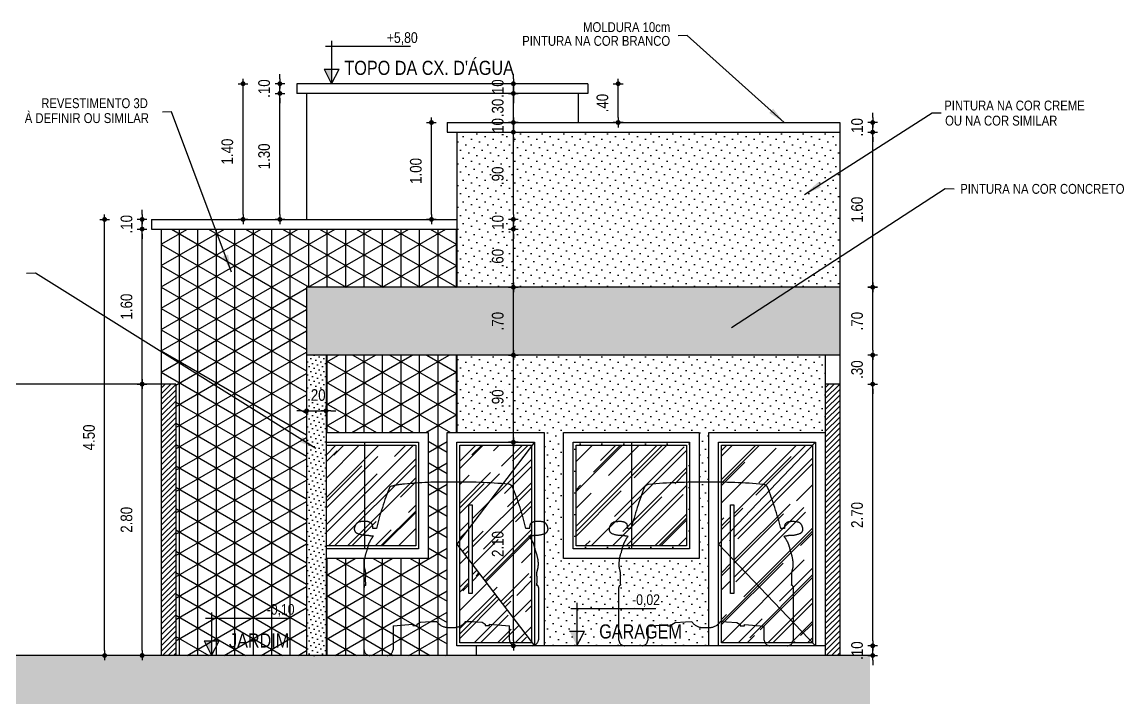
# Model space of a CAD drawing. Header units: millimetres. Extents: x 3955 to 10567, y -112 to 1797.
# Drawn here: x 5248.36 to 5259.73, y 1016.66 to 1023.69 of the extents above; entities that cross this region are included whole.
import ezdxf
from ezdxf.enums import TextEntityAlignment as Align

# ---------------------------------------------------------------- set-up
doc = ezdxf.new("R2010")
doc.units = ezdxf.units.MM
doc.header["$LTSCALE"] = 20
for name, pattern in [('DASHED', [0.75, 0.5, -0.25]), ('HIDDEN', [0.375, 0.25, -0.125]), ('HIDDEN2', [0.1875, 0.125, -0.0625])]:
    doc.linetypes.add(name, pattern=pattern)
for name, color, linetype in [('AME_FRZ', 7, 'Continuous'), ('COTA', 7, 'Continuous'), ('E-hatch', 8, 'Continuous'), ('E-prj-w', 7, 'HIDDEN2'), ('E-txt-g', 3, 'Continuous'), ('LAYER1', 2, 'Continuous')]:
    doc.layers.add(name, color=color, linetype=linetype)
doc.layers.add('E-Cta-W', color=7, linetype='Continuous', lineweight=20)
doc.layers.add('E-Txt-W', color=7, linetype='Continuous', lineweight=20)
doc.styles.add('F2', font='ARIALN.TTF')
doc.styles.add('REG60', font='romans.shx', dxfattribs={"width": 0.8, "height": 0.15})
doc.styles.add('REG80', font='romans.shx', dxfattribs={"width": 0.8, "height": 0.2})
doc.styles.get("Standard").update_dxf_attribs({"font": 'arial.ttf'})
doc.dimstyles.new('ARQUITETURA', dxfattribs={"dimtxt": 0.11, "dimasz": 0.05, "dimexe": 0.1, "dimexo": 0, "dimgap": 0.1, "dimtad": 1, "dimzin": 5, "dimdsep": 46, "dimtxsty": 'F2', "dimblk": 'COTA', "dimcen": 0, "dimse1": 1, "dimse2": 1, "dimadec": 0, "dimazin": 0, "dimtfac": 2, "dimtix": 1, "dimtmove": 2, "dimatfit": 3, "dimldrblk": 'COTA', "dimfxl": 1, "dimtolj": 1, "dimtzin": 5, "dimarcsym": 0})
doc.dimstyles.get("Standard").update_dxf_attribs({"dimtxt": 0.18, "dimasz": 0.18, "dimexe": 0.18, "dimexo": 0.0625, "dimgap": 0.09, "dimtad": 0, "dimtih": 1, "dimtoh": 1, "dimdec": 4, "dimzin": 0, "dimdsep": 46, "dimtxsty": 'Standard', "dimcen": 0.09, "dimadec": 0, "dimazin": 0, "dimtfac": 1, "dimtdec": 4, "dimtofl": 0, "dimtmove": 0, "dimatfit": 3, "dimfxl": 1, "dimtolj": 1, "dimtzin": 0, "dimarcsym": 0})
pattern_1 = [(45, (0, -0.14385), (0.215526147, 0.574736392), [3.81, -0.508, 1.27, -0.254]), (45, (0.14907, 0.18482), (-0.418479935, 0.05926969), [0.762, -0.08382, 1.524, -0.1905]), (45, (-0.06286, 0.09861), (0.8136112046, 1.0542820686), [2.032, -0.3556, 1.016, -0.254])]
pattern_2 = [(45, (0, -0.143854), (-0.01683798023, 0.0505139407), [0, -0.047625])]

# ---------------------------------------------------------------- blocks, each defined once
blk = doc.blocks.new('TXT-AMB75')
at = {"layer": 'E-txt-g', "style": 'REG80', "width": 0.8, "flags": 8}
blk.add_attdef('TXT', text='', height=0.2, dxfattribs=at).set_placement((0.005, 0.296), align=Align.CENTER)
at = {"layer": 'E-Txt-W', "style": 'REG60', "width": 0.8, "flags": 8}
blk.add_attdef('TXT', text='', height=0.15, dxfattribs=at).set_placement((0.005, 0.027), align=Align.CENTER)
blk = doc.blocks.new('COTA')
at = {"layer": 'COTA'}
for p, q in [((-1, 0), (1, 0)), ((0, 1), (0, -1))]:
    blk.add_line(p, q, dxfattribs=at)
at = {"layer": 'COTA', "const_width": 0.5}
blk.add_lwpolyline([(-0.25, 0, 1), (0.25, 0, 1)], format="xyb", close=True, dxfattribs=at)
blk = doc.blocks.new('*D390')
at = {"color": 0, "lineweight": -2}
blk.add_line((5249.604, 1017.206), (5249.604, 1019.906), dxfattribs=at)
at = {"color": 0, "lineweight": -2, "xscale": 0.05, "yscale": 0.05, "zscale": 0.05}
for p, rotation in [((5249.604, 1019.956), 90), ((5249.604, 1017.156), 270)]:
    blk.add_blockref('COTA', p, dxfattribs=dict(at, rotation=rotation))
at = {"color": 0, "insert": (5249.443, 1018.556), "char_height": 0.12, "attachment_point": 5, "rotation": 90, "style": 'F2'}
blk.add_mtext('\\A1;2.80', dxfattribs=at)
blk = doc.blocks.new('*D391')
at = {"color": 0, "lineweight": -2}
blk.add_line((5249.604, 1020.006), (5249.604, 1021.506), dxfattribs=at)
at = {"color": 0, "lineweight": -2, "xscale": 0.05, "yscale": 0.05, "zscale": 0.05}
for p, rotation in [((5249.604, 1021.556), 90), ((5249.604, 1019.956), 270)]:
    blk.add_blockref('COTA', p, dxfattribs=dict(at, rotation=rotation))
at = {"color": 0, "insert": (5249.443, 1020.756), "char_height": 0.12, "attachment_point": 5, "rotation": 90, "style": 'F2'}
blk.add_mtext('\\A1;1.60', dxfattribs=at)
blk = doc.blocks.new('*D392')
at = {"color": 0, "lineweight": -2}
for p, q in [((5249.604, 1021.706), (5249.604, 1021.756)), ((5249.604, 1021.556), (5249.604, 1021.656)), ((5249.604, 1021.506), (5249.604, 1021.456))]:
    blk.add_line(p, q, dxfattribs=at)
at = {"color": 0, "lineweight": -2, "xscale": 0.05, "yscale": 0.05, "zscale": 0.05}
for p, rotation in [((5249.604, 1021.656), 270), ((5249.604, 1021.556), 90)]:
    blk.add_blockref('COTA', p, dxfattribs=dict(at, rotation=rotation))
at = {"color": 0, "insert": (5249.443, 1021.606), "char_height": 0.12, "attachment_point": 5, "rotation": 90, "style": 'F2'}
blk.add_mtext('\\A1;.10', dxfattribs=at)
blk = doc.blocks.new('*D393')
at = {"color": 0, "lineweight": -2}
blk.add_line((5249.217, 1017.206), (5249.217, 1021.606), dxfattribs=at)
at = {"color": 0, "lineweight": -2, "xscale": 0.05, "yscale": 0.05, "zscale": 0.05}
for p, rotation in [((5249.217, 1021.656), 90), ((5249.217, 1017.156), 270)]:
    blk.add_blockref('COTA', p, dxfattribs=dict(at, rotation=rotation))
at = {"color": 0, "insert": (5249.056, 1019.406), "char_height": 0.12, "attachment_point": 5, "rotation": 90, "style": 'F2'}
blk.add_mtext('\\A1;4.50', dxfattribs=at)
blk = doc.blocks.new('*D394')
at = {"color": 0, "lineweight": -2}
for p, q in [((5251.251, 1019.681), (5251.201, 1019.681)), ((5251.301, 1019.681), (5251.501, 1019.681)), ((5251.551, 1019.681), (5251.601, 1019.681))]:
    blk.add_line(p, q, dxfattribs=at)
at = {"color": 0, "lineweight": -2, "xscale": 0.05, "yscale": 0.05, "zscale": 0.05}
blk.add_blockref('COTA', (5251.301, 1019.681), dxfattribs=at)
at = {"color": 0, "lineweight": -2, "xscale": 0.05, "yscale": 0.05, "zscale": 0.05, "rotation": 180}
blk.add_blockref('COTA', (5251.501, 1019.681), dxfattribs=at)
at = {"color": 0, "insert": (5251.401, 1019.843), "char_height": 0.12, "attachment_point": 5, "style": 'F2'}
blk.add_mtext('\\A1;.20', dxfattribs=at)
blk = doc.blocks.new('*D395')
at = {"color": 0, "lineweight": -2}
for p, q in [((5257.141, 1017.306), (5257.141, 1017.356)), ((5257.141, 1017.156), (5257.141, 1017.256)), ((5257.141, 1017.106), (5257.141, 1017.056))]:
    blk.add_line(p, q, dxfattribs=at)
at = {"color": 0, "lineweight": -2, "xscale": 0.05, "yscale": 0.05, "zscale": 0.05}
for p, rotation in [((5257.141, 1017.256), 270), ((5257.141, 1017.156), 90)]:
    blk.add_blockref('COTA', p, dxfattribs=dict(at, rotation=rotation))
at = {"color": 0, "insert": (5256.98, 1017.206), "char_height": 0.12, "attachment_point": 5, "rotation": 90, "style": 'F2'}
blk.add_mtext('\\A1;.10', dxfattribs=at)
blk = doc.blocks.new('*D396')
at = {"color": 0, "lineweight": -2}
blk.add_line((5257.141, 1017.306), (5257.141, 1019.906), dxfattribs=at)
at = {"color": 0, "lineweight": -2, "xscale": 0.05, "yscale": 0.05, "zscale": 0.05}
for p, rotation in [((5257.141, 1019.956), 90), ((5257.141, 1017.256), 270)]:
    blk.add_blockref('COTA', p, dxfattribs=dict(at, rotation=rotation))
at = {"color": 0, "insert": (5256.98, 1018.606), "char_height": 0.12, "attachment_point": 5, "rotation": 90, "style": 'F2'}
blk.add_mtext('\\A1;2.70', dxfattribs=at)
blk = doc.blocks.new('*D397')
at = {"color": 0, "lineweight": -2}
for p, q in [((5257.141, 1020.306), (5257.141, 1020.356)), ((5257.141, 1019.956), (5257.141, 1020.256)), ((5257.141, 1019.906), (5257.141, 1019.856))]:
    blk.add_line(p, q, dxfattribs=at)
at = {"color": 0, "lineweight": -2, "xscale": 0.05, "yscale": 0.05, "zscale": 0.05}
for p, rotation in [((5257.141, 1020.256), 270), ((5257.141, 1019.956), 90)]:
    blk.add_blockref('COTA', p, dxfattribs=dict(at, rotation=rotation))
at = {"color": 0, "insert": (5256.98, 1020.106), "char_height": 0.12, "attachment_point": 5, "rotation": 90, "style": 'F2'}
blk.add_mtext('\\A1;.30', dxfattribs=at)
blk = doc.blocks.new('*D398')
at = {"color": 0, "lineweight": -2}
blk.add_line((5257.141, 1020.306), (5257.141, 1020.906), dxfattribs=at)
at = {"color": 0, "lineweight": -2, "xscale": 0.05, "yscale": 0.05, "zscale": 0.05}
for p, rotation in [((5257.141, 1020.956), 90), ((5257.141, 1020.256), 270)]:
    blk.add_blockref('COTA', p, dxfattribs=dict(at, rotation=rotation))
at = {"color": 0, "insert": (5256.98, 1020.606), "char_height": 0.12, "attachment_point": 5, "rotation": 90, "style": 'F2'}
blk.add_mtext('\\A1;.70', dxfattribs=at)
blk = doc.blocks.new('*D399')
at = {"color": 0, "lineweight": -2}
blk.add_line((5257.141, 1021.006), (5257.141, 1022.506), dxfattribs=at)
at = {"color": 0, "lineweight": -2, "xscale": 0.05, "yscale": 0.05, "zscale": 0.05}
for p, rotation in [((5257.141, 1022.556), 90), ((5257.141, 1020.956), 270)]:
    blk.add_blockref('COTA', p, dxfattribs=dict(at, rotation=rotation))
at = {"color": 0, "insert": (5256.98, 1021.756), "char_height": 0.12, "attachment_point": 5, "rotation": 90, "style": 'F2'}
blk.add_mtext('\\A1;1.60', dxfattribs=at)
blk = doc.blocks.new('*D400')
at = {"color": 0, "lineweight": -2}
for p, q in [((5257.141, 1022.706), (5257.141, 1022.756)), ((5257.141, 1022.556), (5257.141, 1022.656)), ((5257.141, 1022.506), (5257.141, 1022.456))]:
    blk.add_line(p, q, dxfattribs=at)
at = {"color": 0, "lineweight": -2, "xscale": 0.05, "yscale": 0.05, "zscale": 0.05}
for p, rotation in [((5257.141, 1022.656), 270), ((5257.141, 1022.556), 90)]:
    blk.add_blockref('COTA', p, dxfattribs=dict(at, rotation=rotation))
at = {"color": 0, "insert": (5256.98, 1022.606), "char_height": 0.12, "attachment_point": 5, "rotation": 90, "style": 'F2'}
blk.add_mtext('\\A1;.10', dxfattribs=at)
blk = doc.blocks.new('*D402')
at = {"color": 0, "lineweight": -2}
blk.add_line((5251.025, 1021.706), (5251.025, 1022.906), dxfattribs=at)
at = {"color": 0, "lineweight": -2, "xscale": 0.05, "yscale": 0.05, "zscale": 0.05}
for p, rotation in [((5251.025, 1022.956), 90), ((5251.025, 1021.656), 270)]:
    blk.add_blockref('COTA', p, dxfattribs=dict(at, rotation=rotation))
at = {"color": 0, "insert": (5250.863, 1022.306), "char_height": 0.12, "attachment_point": 5, "rotation": 90, "style": 'F2'}
blk.add_mtext('\\A1;1.30', dxfattribs=at)
blk = doc.blocks.new('*D403')
at = {"color": 0, "lineweight": -2}
for p, q in [((5251.025, 1023.106), (5251.025, 1023.156)), ((5251.025, 1022.956), (5251.025, 1023.056)), ((5251.025, 1022.906), (5251.025, 1022.856))]:
    blk.add_line(p, q, dxfattribs=at)
at = {"color": 0, "lineweight": -2, "xscale": 0.05, "yscale": 0.05, "zscale": 0.05}
for p, rotation in [((5251.025, 1023.056), 270), ((5251.025, 1022.956), 90)]:
    blk.add_blockref('COTA', p, dxfattribs=dict(at, rotation=rotation))
at = {"color": 0, "insert": (5250.863, 1023.006), "char_height": 0.12, "attachment_point": 5, "rotation": 90, "style": 'F2'}
blk.add_mtext('\\A1;.10', dxfattribs=at)
blk = doc.blocks.new('*D404')
at = {"color": 0, "lineweight": -2}
blk.add_line((5253.434, 1017.306), (5253.434, 1019.306), dxfattribs=at)
at = {"color": 0, "lineweight": -2, "xscale": 0.05, "yscale": 0.05, "zscale": 0.05}
for p, rotation in [((5253.434, 1019.356), 90), ((5253.434, 1017.256), 270)]:
    blk.add_blockref('COTA', p, dxfattribs=dict(at, rotation=rotation))
at = {"color": 0, "insert": (5253.273, 1018.306), "char_height": 0.12, "attachment_point": 5, "rotation": 90, "style": 'F2'}
blk.add_mtext('\\A1;2.10', dxfattribs=at)
blk = doc.blocks.new('*D405')
at = {"color": 0, "lineweight": -2}
blk.add_line((5253.434, 1019.406), (5253.434, 1020.206), dxfattribs=at)
at = {"color": 0, "lineweight": -2, "xscale": 0.05, "yscale": 0.05, "zscale": 0.05}
for p, rotation in [((5253.434, 1020.256), 90), ((5253.434, 1019.356), 270)]:
    blk.add_blockref('COTA', p, dxfattribs=dict(at, rotation=rotation))
at = {"color": 0, "insert": (5253.273, 1019.806), "char_height": 0.12, "attachment_point": 5, "rotation": 90, "style": 'F2'}
blk.add_mtext('\\A1;.90', dxfattribs=at)
blk = doc.blocks.new('*D406')
at = {"color": 0, "lineweight": -2}
blk.add_line((5253.434, 1020.306), (5253.434, 1020.906), dxfattribs=at)
at = {"color": 0, "lineweight": -2, "xscale": 0.05, "yscale": 0.05, "zscale": 0.05}
for p, rotation in [((5253.434, 1020.956), 90), ((5253.434, 1020.256), 270)]:
    blk.add_blockref('COTA', p, dxfattribs=dict(at, rotation=rotation))
at = {"color": 0, "insert": (5253.273, 1020.606), "char_height": 0.12, "attachment_point": 5, "rotation": 90, "style": 'F2'}
blk.add_mtext('\\A1;.70', dxfattribs=at)
blk = doc.blocks.new('*D407')
at = {"color": 0, "lineweight": -2}
blk.add_line((5253.434, 1021.006), (5253.434, 1021.506), dxfattribs=at)
at = {"color": 0, "lineweight": -2, "xscale": 0.05, "yscale": 0.05, "zscale": 0.05}
for p, rotation in [((5253.434, 1021.556), 90), ((5253.434, 1020.956), 270)]:
    blk.add_blockref('COTA', p, dxfattribs=dict(at, rotation=rotation))
at = {"color": 0, "insert": (5253.273, 1021.256), "char_height": 0.12, "attachment_point": 5, "rotation": 90, "style": 'F2'}
blk.add_mtext('\\A1;.60', dxfattribs=at)
blk = doc.blocks.new('*D408')
at = {"color": 0, "lineweight": -2}
for p, q in [((5253.434, 1021.706), (5253.434, 1021.756)), ((5253.434, 1021.556), (5253.434, 1021.656)), ((5253.434, 1021.506), (5253.434, 1021.456))]:
    blk.add_line(p, q, dxfattribs=at)
at = {"color": 0, "lineweight": -2, "xscale": 0.05, "yscale": 0.05, "zscale": 0.05}
for p, rotation in [((5253.434, 1021.656), 270), ((5253.434, 1021.556), 90)]:
    blk.add_blockref('COTA', p, dxfattribs=dict(at, rotation=rotation))
at = {"color": 0, "insert": (5253.273, 1021.606), "char_height": 0.12, "attachment_point": 5, "rotation": 90, "style": 'F2'}
blk.add_mtext('\\A1;.10', dxfattribs=at)
blk = doc.blocks.new('*D409')
at = {"color": 0, "lineweight": -2}
blk.add_line((5253.434, 1021.706), (5253.434, 1022.506), dxfattribs=at)
at = {"color": 0, "lineweight": -2, "xscale": 0.05, "yscale": 0.05, "zscale": 0.05}
for p, rotation in [((5253.434, 1022.556), 90), ((5253.434, 1021.656), 270)]:
    blk.add_blockref('COTA', p, dxfattribs=dict(at, rotation=rotation))
at = {"color": 0, "insert": (5253.273, 1022.106), "char_height": 0.12, "attachment_point": 5, "rotation": 90, "style": 'F2'}
blk.add_mtext('\\A1;.90', dxfattribs=at)
blk = doc.blocks.new('*D410')
at = {"color": 0, "lineweight": -2}
for p, q in [((5253.434, 1022.706), (5253.434, 1022.756)), ((5253.434, 1022.556), (5253.434, 1022.656)), ((5253.434, 1022.506), (5253.434, 1022.456))]:
    blk.add_line(p, q, dxfattribs=at)
at = {"color": 0, "lineweight": -2, "xscale": 0.05, "yscale": 0.05, "zscale": 0.05}
for p, rotation in [((5253.434, 1022.656), 270), ((5253.434, 1022.556), 90)]:
    blk.add_blockref('COTA', p, dxfattribs=dict(at, rotation=rotation))
at = {"color": 0, "insert": (5253.273, 1022.606), "char_height": 0.12, "attachment_point": 5, "rotation": 90, "style": 'F2'}
blk.add_mtext('\\A1;.10', dxfattribs=at)
blk = doc.blocks.new('*D411')
at = {"color": 0, "lineweight": -2}
for p, q in [((5253.434, 1023.006), (5253.434, 1023.056)), ((5253.434, 1022.656), (5253.434, 1022.956)), ((5253.434, 1022.606), (5253.434, 1022.556))]:
    blk.add_line(p, q, dxfattribs=at)
at = {"color": 0, "lineweight": -2, "xscale": 0.05, "yscale": 0.05, "zscale": 0.05}
for p, rotation in [((5253.434, 1022.956), 270), ((5253.434, 1022.656), 90)]:
    blk.add_blockref('COTA', p, dxfattribs=dict(at, rotation=rotation))
at = {"color": 0, "insert": (5253.273, 1022.806), "char_height": 0.12, "attachment_point": 5, "rotation": 90, "style": 'F2'}
blk.add_mtext('\\A1;.30', dxfattribs=at)
blk = doc.blocks.new('*D412')
at = {"color": 0, "lineweight": -2}
for p, q in [((5253.434, 1023.106), (5253.434, 1023.156)), ((5253.434, 1022.956), (5253.434, 1023.056)), ((5253.434, 1022.906), (5253.434, 1022.856))]:
    blk.add_line(p, q, dxfattribs=at)
at = {"color": 0, "lineweight": -2, "xscale": 0.05, "yscale": 0.05, "zscale": 0.05}
for p, rotation in [((5253.434, 1023.056), 270), ((5253.434, 1022.956), 90)]:
    blk.add_blockref('COTA', p, dxfattribs=dict(at, rotation=rotation))
at = {"color": 0, "insert": (5253.273, 1023.006), "char_height": 0.12, "attachment_point": 5, "rotation": 90, "style": 'F2'}
blk.add_mtext('\\A1;.10', dxfattribs=at)
blk = doc.blocks.new('*D413')
at = {"color": 0, "lineweight": -2}
blk.add_line((5250.645, 1021.706), (5250.645, 1023.006), dxfattribs=at)
at = {"color": 0, "lineweight": -2, "xscale": 0.05, "yscale": 0.05, "zscale": 0.05}
for p, rotation in [((5250.645, 1023.056), 90), ((5250.645, 1021.656), 270)]:
    blk.add_blockref('COTA', p, dxfattribs=dict(at, rotation=rotation))
at = {"color": 0, "insert": (5250.483, 1022.356), "char_height": 0.12, "attachment_point": 5, "rotation": 90, "style": 'F2'}
blk.add_mtext('\\A1;1.40', dxfattribs=at)
blk = doc.blocks.new('*D414')
at = {"color": 0, "lineweight": -2}
blk.add_line((5252.589, 1021.706), (5252.589, 1022.606), dxfattribs=at)
at = {"color": 0, "lineweight": -2, "xscale": 0.05, "yscale": 0.05, "zscale": 0.05}
for p, rotation in [((5252.589, 1022.656), 90), ((5252.589, 1021.656), 270)]:
    blk.add_blockref('COTA', p, dxfattribs=dict(at, rotation=rotation))
at = {"color": 0, "insert": (5252.428, 1022.156), "char_height": 0.12, "attachment_point": 5, "rotation": 90, "style": 'F2'}
blk.add_mtext('\\A1;1.00', dxfattribs=at)
blk = doc.blocks.new('*D415')
at = {"color": 0, "lineweight": -2}
blk.add_line((5254.515, 1022.706), (5254.515, 1023.006), dxfattribs=at)
at = {"color": 0, "lineweight": -2, "xscale": 0.05, "yscale": 0.05, "zscale": 0.05}
for p, rotation in [((5254.515, 1023.056), 90), ((5254.515, 1022.656), 270)]:
    blk.add_blockref('COTA', p, dxfattribs=dict(at, rotation=rotation))
at = {"color": 0, "insert": (5254.353, 1022.856), "char_height": 0.12, "attachment_point": 5, "rotation": 90, "style": 'F2'}
blk.add_mtext('\\A1;.40', dxfattribs=at)

msp = doc.modelspace()

# ---------------------------------------------------------------- hatches: boundary and pattern name
h = msp.add_hatch()
h.set_pattern_fill('DOTS', scale=0.05, angle=45, style=0)
h.set_pattern_definition([(45, (0, -0.14385), (-0.0280633004, 0.0841899011), [0, -0.079375])])
h.paths.add_polyline_path([(5256.801, 1020.956), (5256.801, 1022.556), (5252.851, 1022.556), (5252.851, 1021.556), (5252.851, 1020.956)])
h.paths.add_polyline_path([(5253.751, 1019.456), (5253.751, 1017.256), (5255.451, 1017.256), (5255.451, 1019.456), (5256.651, 1019.456), (5256.651, 1019.956), (5256.651, 1020.256), (5252.851, 1020.256), (5252.851, 1019.456)])
h.paths.add_polyline_path([(5253.951, 1019.456), (5255.351, 1019.456), (5255.351, 1018.156), (5253.951, 1018.156)], flags=16)
h.paths.add_polyline_path([(5254.051, 1019.356), (5255.251, 1019.356), (5255.251, 1018.256), (5254.051, 1018.256)], flags=0)
h.paths.add_polyline_path([(5254.081, 1019.326), (5255.221, 1019.326), (5255.221, 1018.286), (5254.081, 1018.286)], flags=0)
h = msp.add_hatch()
h.set_pattern_fill('DOTS', color=6, scale=0.03, angle=45, style=0)
h.set_pattern_definition(pattern_2)
h.paths.add_polyline_path([(5251.301, 1020.956), (5251.301, 1020.256), (5256.801, 1020.256), (5256.801, 1020.956)])
h = msp.add_hatch()
h.set_pattern_fill('DOTS', color=6, scale=0.03, angle=45, style=0)
h.set_pattern_definition(pattern_2)
h.paths.add_polyline_path([(5251.501, 1020.256), (5251.301, 1020.256), (5251.301, 1017.156), (5251.501, 1017.156)])
at = {"layer": 'COTA', "linetype": 'Continuous'}
h = msp.add_hatch(dxfattribs=at)
h.set_pattern_fill('AR-RROOF', color=8, scale=0.01, angle=45, style=0)
h.set_pattern_definition(pattern_1)
h.paths.add_polyline_path([(5251.899, 1019.326), (5251.501, 1019.326), (5251.501, 1018.286), (5251.899, 1018.286)])
h.paths.add_polyline_path([(5251.899, 1018.286), (5252.426, 1018.286), (5252.426, 1019.326), (5251.899, 1019.326)])
h = msp.add_hatch(dxfattribs=at)
h.set_pattern_fill('AR-RROOF', color=8, scale=0.01, angle=45, style=0)
h.set_pattern_definition(pattern_1)
h.paths.add_polyline_path([(5253.621, 1019.316), (5253.621, 1019.326), (5252.881, 1019.326), (5252.881, 1018.345), (5252.975, 1018.468), (5252.975, 1018.709), (5253.009, 1018.709), (5253.009, 1018.513)])
h.paths.add_polyline_path([(5252.975, 1018.468), (5252.881, 1018.345), (5252.881, 1018.266), (5252.975, 1018.144)])
h.paths.add_polyline_path([(5253.009, 1018.098), (5253.621, 1017.295), (5253.621, 1019.316), (5253.009, 1018.513)])
h = msp.add_hatch(dxfattribs=at)
h.set_pattern_fill('AR-RROOF', color=8, scale=0.01, angle=45, style=0)
h.set_pattern_definition(pattern_1)
h.paths.add_polyline_path([(5254.081, 1018.286), (5254.651, 1018.286), (5254.651, 1019.326), (5254.081, 1019.326)])
h.paths.add_polyline_path([(5254.651, 1018.286), (5255.221, 1018.286), (5255.221, 1019.326), (5254.651, 1019.326)])
h = msp.add_hatch(dxfattribs=at)
h.set_pattern_fill('AR-RROOF', color=8, scale=0.01, angle=45, style=0)
h.set_pattern_definition(pattern_1)
h.paths.add_polyline_path([(5256.521, 1019.324), (5256.521, 1019.326), (5255.581, 1019.326), (5255.581, 1018.337), (5255.675, 1018.435), (5255.675, 1018.709), (5255.709, 1018.709), (5255.709, 1018.472)])
h.paths.add_polyline_path([(5255.709, 1018.472), (5255.709, 1018.14), (5256.521, 1017.287), (5256.521, 1019.324)])
h.paths.add_polyline_path([(5255.675, 1018.435), (5255.581, 1018.337), (5255.581, 1018.274), (5255.675, 1018.176)])
h.paths.add_polyline_path([(5255.581, 1017.286), (5256.521, 1017.286), (5256.521, 1017.287), (5255.709, 1018.14), (5255.709, 1017.796), (5255.675, 1017.796), (5255.675, 1018.176), (5255.581, 1018.274)])
h = msp.add_hatch(dxfattribs=at)
h.set_pattern_fill('AR-RROOF', color=8, scale=0.01, angle=45, style=0)
h.paths.add_polyline_path([(5253.009, 1018.098), (5253.009, 1017.796), (5252.975, 1017.796), (5252.975, 1018.144), (5252.881, 1018.266), (5252.881, 1017.458, 0.140353), (5252.94, 1017.507), (5253.003, 1017.505), (5253.111, 1017.5), (5253.144, 1017.479), (5253.144, 1017.464), (5253.189, 1017.464), (5253.189, 1017.479), (5253.393, 1017.461), (5253.393, 1017.316, 0.129901), (5253.403, 1017.286), (5253.621, 1017.286), (5253.621, 1017.295)])
h.paths.add_polyline_path([(5253.393, 1017.461), (5253.189, 1017.479), (5253.189, 1017.464), (5253.144, 1017.464), (5253.144, 1017.479), (5253.111, 1017.5), (5253.003, 1017.505), (5252.94, 1017.507, -0.140353), (5252.881, 1017.458), (5252.881, 1017.286), (5253.403, 1017.286, -0.129901), (5253.393, 1017.316)], flags=17)
at = {"layer": 'E-hatch'}
h = msp.add_hatch(dxfattribs=at)
h.set_pattern_fill('NET3', color=256, scale=0.06, angle=90, style=0)
h.set_pattern_definition([(90, (0, -0.14385), (-0.1905, 1e-17), []), (150, (0, -0.14385), (-0.09525, -0.1649778394), []), (210, (0, -0.14385), (0.09525, -0.1649778394), [])])
h.paths.add_polyline_path([(5249.801, 1021.556), (5249.801, 1019.956), (5249.951, 1019.956), (5249.951, 1017.156), (5251.301, 1017.156), (5251.301, 1020.256), (5251.301, 1020.956), (5252.851, 1020.956), (5252.851, 1021.556)])
h.paths.add_polyline_path([(5251.501, 1020.256), (5251.501, 1019.456), (5252.556, 1019.456), (5252.556, 1018.156), (5251.501, 1018.156), (5251.501, 1017.156), (5252.751, 1017.156), (5252.751, 1019.456), (5252.851, 1019.456), (5252.851, 1020.256)], flags=17)
h = msp.add_hatch(dxfattribs=at)
h.set_pattern_fill('_USER', color=256, scale=0.04, angle=45, style=0, pattern_type=0)
h.set_pattern_definition([(45, (0, -0.143854), (-0.02828427125, 0.02828427125), [])])
h.paths.add_polyline_path([(5249.801, 1017.156), (5249.951, 1017.156), (5249.951, 1019.956), (5249.801, 1019.956)])
h.paths.add_polyline_path([(5256.651, 1017.156), (5256.801, 1017.156), (5256.801, 1019.956), (5256.651, 1019.956)])
h.paths.add_polyline_path([(5242.951, 1019.956), (5242.801, 1019.956), (5242.801, 1017.156), (5242.951, 1017.156)])
h = msp.add_hatch(dxfattribs=at)
h.set_pattern_fill('ANSI38', color=256, scale=0.02, style=0)
h.set_pattern_definition([(45, (0, -0.143854), (-0.0449012806, 0.0449012806), []), (135, (0, -0.143854), (-0.1347038418, 0.0449012806), [0.15875, -0.09525])])
h.paths.add_polyline_path([(5257.112, 1017.156), (5242.454, 1017.156), (5242.454, 1016.656), (5257.112, 1016.656)])

# ---------------------------------------------------------------- linework, layer by layer
for p, q in [((5251.559, 1023.5), (5251.559, 1023.056)), ((5251.497, 1023.442), (5252.371, 1023.442)), ((5251.483, 1023.208), (5251.559, 1023.056)), ((5251.483, 1023.208), (5251.635, 1023.208)), ((5251.559, 1023.056), (5251.635, 1023.208)), ((5254.09, 1017.7), (5254.09, 1017.256)), ((5250.321, 1017.6), (5250.321, 1017.156)), ((5254.028, 1017.642), (5254.902, 1017.642)), ((5250.259, 1017.542), (5251.133, 1017.542)), ((5254.014, 1017.408), (5254.166, 1017.408)), ((5254.09, 1017.256), (5254.166, 1017.408)), ((5250.245, 1017.308), (5250.321, 1017.156)), ((5250.245, 1017.308), (5250.397, 1017.308)), ((5250.321, 1017.156), (5250.397, 1017.308))]:
    msp.add_line(p, q)
at = {"color": 5}
for p, q in [((5252.751, 1022.656), (5256.801, 1022.656)), ((5252.751, 1022.656), (5252.751, 1022.556)), ((5256.801, 1022.656), (5256.801, 1020.956)), ((5252.751, 1022.556), (5256.801, 1022.556)), ((5252.851, 1022.556), (5252.851, 1021.556)), ((5249.701, 1021.656), (5252.851, 1021.656)), ((5249.701, 1021.656), (5249.701, 1021.556)), ((5249.701, 1021.556), (5252.851, 1021.556)), ((5249.801, 1021.556), (5249.801, 1019.956)), ((5251.301, 1020.256), (5251.301, 1017.156)), ((5251.501, 1020.256), (5251.501, 1017.156)), ((5256.651, 1017.256), (5253.049, 1017.256)), ((5253.049, 1017.256), (5253.049, 1017.156))]:
    msp.add_line(p, q, dxfattribs=at)
at = {"color": 1}
for p, q in [((5251.301, 1020.956), (5251.301, 1020.256)), ((5256.801, 1020.956), (5251.301, 1020.956)), ((5256.801, 1020.956), (5256.801, 1020.256)), ((5256.801, 1020.256), (5251.301, 1020.256)), ((5256.651, 1020.256), (5256.651, 1019.956)), ((5256.801, 1020.256), (5256.801, 1019.956)), ((5249.801, 1019.956), (5249.801, 1017.156)), ((5249.951, 1019.956), (5249.801, 1019.956)), ((5249.951, 1019.956), (5249.951, 1017.156)), ((5256.801, 1019.956), (5256.651, 1019.956)), ((5256.651, 1019.956), (5256.651, 1017.156)), ((5256.801, 1019.956), (5256.801, 1017.156)), ((5257.112, 1017.156), (5242.454, 1017.156))]:
    msp.add_line(p, q, dxfattribs=at)
at = {"color": 4}
msp.add_line((5252.851, 1020.256), (5252.851, 1019.456), dxfattribs=at)
at = {"color": 8}
for p, q in [((5249.801, 1019.956), (5242.951, 1019.956)), ((5251.899, 1019.356), (5251.899, 1018.256)), ((5254.651, 1019.356), (5254.651, 1018.256))]:
    msp.add_line(p, q, dxfattribs=at)
at = {"color": 7}
for points in [[(5251.501, 1019.456), (5252.556, 1019.456), (5252.556, 1018.156), (5251.501, 1018.156)], [(5252.751, 1017.156), (5252.751, 1019.456), (5253.751, 1019.456), (5253.751, 1017.256)], [(5255.451, 1017.256), (5255.451, 1019.456), (5256.651, 1019.456), (5256.651, 1017.256)], [(5251.501, 1019.356), (5252.456, 1019.356), (5252.456, 1018.256), (5251.501, 1018.256)]]:
    msp.add_lwpolyline(points, dxfattribs=at)
for points in [[(5253.951, 1019.456), (5255.351, 1019.456), (5255.351, 1018.156), (5253.951, 1018.156)], [(5252.851, 1019.356), (5253.651, 1019.356), (5253.651, 1017.256), (5252.851, 1017.256)], [(5254.051, 1019.356), (5255.251, 1019.356), (5255.251, 1018.256), (5254.051, 1018.256)], [(5255.551, 1019.356), (5256.551, 1019.356), (5256.551, 1017.256), (5255.551, 1017.256)], [(5252.975, 1018.709), (5253.009, 1018.709), (5253.009, 1017.796), (5252.975, 1017.796)], [(5255.675, 1018.709), (5255.709, 1018.709), (5255.709, 1017.796), (5255.675, 1017.796)]]:
    msp.add_lwpolyline(points, close=True, dxfattribs=at)
at = {"color": 8}
msp.add_lwpolyline([(5251.501, 1019.326), (5252.426, 1019.326), (5252.426, 1018.286), (5251.501, 1018.286)], dxfattribs=at)
at = {"color": 8, "linetype": 'HIDDEN'}
for points in [[(5253.651, 1019.356), (5252.851, 1018.306), (5253.651, 1017.256)], [(5256.551, 1019.356), (5255.551, 1018.306), (5256.551, 1017.256)]]:
    msp.add_lwpolyline(points, dxfattribs=at)
at = {"color": 8}
for points in [[(5252.881, 1019.326), (5253.621, 1019.326), (5253.621, 1017.286), (5252.881, 1017.286)], [(5254.081, 1019.326), (5255.221, 1019.326), (5255.221, 1018.286), (5254.081, 1018.286)], [(5255.581, 1019.326), (5256.521, 1019.326), (5256.521, 1017.286), (5255.581, 1017.286)]]:
    msp.add_lwpolyline(points, close=True, dxfattribs=at)
for points in [[(5251.483, 1023.208), (5251.559, 1023.208), (5251.559, 1023.056)], [(5254.014, 1017.408), (5254.09, 1017.408), (5254.09, 1017.256)], [(5250.245, 1017.308), (5250.321, 1017.308), (5250.321, 1017.156)]]:
    msp.add_solid(points)
at = {"layer": 'AME_FRZ', "color": 4, "linetype": 'Continuous'}
msp.add_line((5252.851, 1021.556), (5252.851, 1020.956), dxfattribs=at)
at = {"layer": 'E-hatch', "color": 6}
for p, q in [((5254.201, 1023.056), (5251.201, 1023.056)), ((5251.201, 1023.056), (5251.201, 1022.956)), ((5254.201, 1023.056), (5254.201, 1022.956)), ((5254.201, 1022.956), (5251.201, 1022.956)), ((5251.301, 1022.956), (5251.301, 1021.656)), ((5254.101, 1022.956), (5254.101, 1022.656))]:
    msp.add_line(p, q, dxfattribs=at)
at = {"layer": 'E-prj-w', "color": 6, "linetype": 'DASHED', "ltscale": 0.12}
for p, q in [((5252.192, 1017.461), (5252.395, 1017.479)), ((5252.395, 1017.479), (5252.395, 1017.464)), ((5252.395, 1017.464), (5252.44, 1017.464)), ((5252.44, 1017.479), (5252.473, 1017.5)), ((5252.44, 1017.464), (5252.44, 1017.479)), ((5252.473, 1017.5), (5252.581, 1017.505)), ((5252.581, 1017.505), (5252.644, 1017.507)), ((5252.94, 1017.507), (5253.003, 1017.505)), ((5253.003, 1017.505), (5253.111, 1017.5)), ((5253.111, 1017.5), (5253.144, 1017.479)), ((5253.144, 1017.479), (5253.144, 1017.464)), ((5253.144, 1017.464), (5253.189, 1017.464)), ((5253.189, 1017.464), (5253.189, 1017.479)), ((5253.189, 1017.479), (5253.393, 1017.461)), ((5254.821, 1017.459), (5255.024, 1017.477)), ((5255.024, 1017.477), (5255.024, 1017.462)), ((5255.024, 1017.462), (5255.069, 1017.462)), ((5255.069, 1017.477), (5255.102, 1017.498)), ((5255.069, 1017.462), (5255.069, 1017.477)), ((5255.102, 1017.498), (5255.21, 1017.504)), ((5255.21, 1017.504), (5255.274, 1017.505)), ((5255.569, 1017.505), (5255.633, 1017.504)), ((5255.633, 1017.504), (5255.74, 1017.498)), ((5255.74, 1017.498), (5255.773, 1017.477)), ((5255.773, 1017.477), (5255.773, 1017.462)), ((5255.773, 1017.462), (5255.818, 1017.462)), ((5255.818, 1017.462), (5255.818, 1017.477)), ((5255.818, 1017.477), (5256.022, 1017.459)), ((5252.757, 1017.446), (5252.792, 1017.446)), ((5252.792, 1017.446), (5252.828, 1017.446)), ((5255.386, 1017.445), (5255.421, 1017.445)), ((5255.421, 1017.445), (5255.457, 1017.445))]:
    msp.add_line(p, q, dxfattribs=at)
for points in [[(5252.192, 1017.461), (5252.192, 1017.215, -0.384143), (5252.132, 1017.156), (5251.953, 1017.156, -0.384143), (5251.893, 1017.215), (5251.893, 1017.859, -0.309749), (5251.906, 1017.882), (5251.911, 1017.882, -0.0849), (5251.909, 1017.982, -0.086752), (5251.908, 1018.011, -0.000103), (5251.895, 1018.067, -0.102752), (5251.906, 1018.19, 0.057396), (5251.932, 1018.275, -0.089099), (5251.952, 1018.33, -0.052844), (5251.989, 1018.389, -0.045054), (5251.934, 1018.398, -0.114459), (5251.822, 1018.417, -0.342737), (5251.793, 1018.468, -0.090782), (5251.808, 1018.508, -0.151425), (5251.843, 1018.534, -0.061552), (5251.922, 1018.539, -0.188745), (5251.975, 1018.514, -0.133718), (5251.983, 1018.467, -0.020496), (5252.021, 1018.467, -0.033844), (5252.158, 1018.896, -0.062846), (5252.31, 1018.924, -0.027878), (5252.792, 1018.946, -0.022707), (5253.384, 1018.924, -0.192532), (5253.426, 1018.896, -0.033844), (5253.564, 1018.467, -0.020496), (5253.602, 1018.467, -0.133718), (5253.609, 1018.514, -0.188745), (5253.662, 1018.539, -0.061552), (5253.742, 1018.534, -0.151425), (5253.776, 1018.508, -0.090782), (5253.791, 1018.468, -0.342737), (5253.762, 1018.417)], [(5254.821, 1017.459), (5254.821, 1017.315, -0.384143), (5254.761, 1017.256), (5254.582, 1017.256, -0.384143), (5254.522, 1017.315), (5254.522, 1017.857, -0.309749), (5254.535, 1017.88), (5254.54, 1017.88, -0.0849), (5254.538, 1017.98, -0.086752), (5254.537, 1018.009, -0.000103), (5254.524, 1018.065, -0.102752), (5254.536, 1018.188, 0.057396), (5254.561, 1018.274, -0.089099), (5254.581, 1018.328, -0.052844), (5254.618, 1018.388, -0.045054), (5254.563, 1018.397, -0.114459), (5254.451, 1018.415, -0.342737), (5254.422, 1018.466, -0.090782), (5254.437, 1018.507, -0.151425), (5254.472, 1018.532, -0.061552), (5254.551, 1018.537, -0.188745), (5254.605, 1018.513, -0.133718), (5254.612, 1018.465, -0.020496), (5254.65, 1018.466, -0.033844), (5254.787, 1018.894, -0.192532), (5254.829, 1018.922, -0.022707), (5255.421, 1018.944, -0.022707), (5256.013, 1018.922, -0.192532), (5256.055, 1018.894, -0.033844), (5256.193, 1018.466, -0.020496), (5256.231, 1018.465, -0.133718), (5256.238, 1018.513, -0.188745), (5256.292, 1018.537, -0.061552), (5256.371, 1018.532, -0.151425), (5256.406, 1018.507, -0.090782), (5256.42, 1018.466, -0.342737), (5256.391, 1018.415)], [(5253.763, 1018.417, -0.11501), (5253.65, 1018.398, -0.045054), (5253.595, 1018.389, -0.052844), (5253.633, 1018.33, -0.089099), (5253.652, 1018.275, 0.057396), (5253.678, 1018.19, -0.102752), (5253.69, 1018.067, -0.000103), (5253.676, 1018.011, -0.086752), (5253.676, 1017.982, -0.0849), (5253.674, 1017.882), (5253.679, 1017.882, -0.309749), (5253.692, 1017.859), (5253.692, 1017.316, -0.384143), (5253.632, 1017.257), (5253.452, 1017.257, -0.384143), (5253.393, 1017.316), (5253.393, 1017.461)], [(5256.392, 1018.416, -0.11501), (5256.28, 1018.397, -0.045054), (5256.224, 1018.388, -0.052844), (5256.262, 1018.328, -0.089099), (5256.282, 1018.274, 0.057396), (5256.307, 1018.188, -0.102752), (5256.319, 1018.065, -0.000103), (5256.305, 1018.009, -0.086752), (5256.305, 1017.98, -0.0849), (5256.303, 1017.88), (5256.308, 1017.88, -0.309749), (5256.321, 1017.857), (5256.321, 1017.315, -0.384143), (5256.261, 1017.256), (5256.081, 1017.256, -0.384143), (5256.022, 1017.315), (5256.022, 1017.459)]]:
    msp.add_lwpolyline(points, format="xyb", dxfattribs=at)
for centre, start, end in [((5252.759, 1017.585), 214.3957, 269.0513), ((5252.825, 1017.585), 270.9487, 325.6043), ((5255.388, 1017.584), 214.3957, 269.0513), ((5255.455, 1017.584), 270.9487, 325.6043)]:
    msp.add_arc(centre, 0.139, start, end, dxfattribs=at)

# ---------------------------------------------------------------- block references
ref = msp.add_blockref('TXT-AMB75', (5252.562, 1022.931), dxfattribs=dict(xscale=0.7290000000000001, yscale=0.7290000000000001, zscale=0.7290000000000001))
ref.add_attrib('TXT', "TOPO DA CX. D'ÁGUA", dxfattribs={"layer": 'E-txt-g', "color": 2, "height": 0.1458, "style": 'F2'}).set_placement((5252.565, 1023.147), align=Align.CENTER)
ref = msp.add_blockref('TXT-AMB75', (5254.742, 1017.115), dxfattribs=dict(xscale=0.7290000000000001, yscale=0.7290000000000001, zscale=0.7290000000000001))
ref.add_attrib('TXT', 'GARAGEM', dxfattribs={"layer": 'E-txt-g', "color": 2, "height": 0.1458, "style": 'F2'}).set_placement((5254.746, 1017.331), align=Align.CENTER)
ref = msp.add_blockref('TXT-AMB75', (5250.807, 1017.021), dxfattribs=dict(xscale=0.7290000000000001, yscale=0.7290000000000001, zscale=0.7290000000000001))
ref.add_attrib('TXT', 'JARDIM', dxfattribs={"layer": 'E-txt-g', "color": 2, "height": 0.1458, "style": 'F2'}).set_placement((5250.811, 1017.238), align=Align.CENTER)

# ---------------------------------------------------------------- texts
at = {"color": 7, "style": 'F2'}
for s, p in [('+5,80', (5252.128, 1023.477)), ('-0,10', (5250.889, 1017.577)), ('-0,02', (5254.659, 1017.677))]:
    msp.add_text(s, height=0.11, dxfattribs=at).set_placement(p)
at = {"layer": 'LAYER1', "color": 7, "linetype": 'Continuous', "style": 'F2'}
for s, p in [('MOLDURA 10cm', (5254.153, 1023.691)), ('PINTURA NA COR BRANCO', (5253.525, 1023.549)), ('REVESTIMENTO 3D', (5248.563, 1022.906)), ('PINTURA NA COR CREME', (5257.879, 1022.882)), ('À DEFINIR OU SIMILAR', (5248.393, 1022.752)), ('OU NA COR SIMILAR', (5257.888, 1022.726)), ('PINTURA NA COR CONCRETO', (5258.044, 1022.022))]:
    msp.add_text(s, height=0.10166, dxfattribs=at).set_placement(p, align=Align.TOP_LEFT)

# ---------------------------------------------------------------- dimensions: what is measured, and where the dimension line sits
at = {"color": 4}
for base, p1, p2, picture, middle in [((5251.025, 1023.056), (5251.301, 1022.956), (5251.201, 1023.056), '*D403', (5250.863, 1023.006)), ((5253.434, 1023.056), (5252.961, 1022.956), (5254.12, 1023.056), '*D412', (5253.273, 1023.006)), ((5250.645, 1023.056), (5251.301, 1021.656), (5251.301, 1023.056), '*D413', (5250.483, 1022.356)), ((5253.434, 1022.956), (5252.857, 1022.656), (5252.961, 1022.956), '*D411', (5253.273, 1022.806)), ((5254.515, 1023.056), (5254.101, 1022.656), (5254.101, 1023.056), '*D415', (5254.353, 1022.856)), ((5251.025, 1022.956), (5251.301, 1021.656), (5251.301, 1022.956), '*D402', (5250.863, 1022.306)), ((5252.589, 1022.656), (5252.851, 1021.656), (5252.857, 1022.656), '*D414', (5252.428, 1022.156)), ((5253.434, 1022.656), (5252.851, 1022.556), (5252.857, 1022.656), '*D410', (5253.273, 1022.606)), ((5257.141, 1022.656), (5256.801, 1022.556), (5256.801, 1022.656), '*D400', (5256.98, 1022.606)), ((5253.434, 1022.556), (5252.851, 1021.656), (5252.851, 1022.556), '*D409', (5253.273, 1022.106)), ((5257.141, 1022.556), (5256.801, 1020.956), (5256.801, 1022.556), '*D399', (5256.98, 1021.756)), ((5249.217, 1021.656), (5249.783, 1017.156), (5249.783, 1021.656), '*D393', (5249.056, 1019.406)), ((5249.604, 1021.656), (5249.801, 1021.556), (5249.793, 1021.656), '*D392', (5249.443, 1021.606)), ((5253.434, 1021.656), (5252.851, 1021.556), (5252.851, 1021.656), '*D408', (5253.273, 1021.606)), ((5249.604, 1021.556), (5249.783, 1019.956), (5249.801, 1021.556), '*D391', (5249.443, 1020.756)), ((5253.434, 1021.556), (5252.851, 1020.956), (5252.851, 1021.556), '*D407', (5253.273, 1021.256)), ((5253.434, 1020.956), (5252.851, 1020.256), (5252.851, 1020.956), '*D406', (5253.273, 1020.606)), ((5257.141, 1020.956), (5256.801, 1020.256), (5256.801, 1020.956), '*D398', (5256.98, 1020.606)), ((5253.434, 1020.256), (5253.651, 1019.356), (5252.851, 1020.256), '*D405', (5253.273, 1019.806)), ((5257.141, 1020.256), (5256.801, 1019.956), (5256.801, 1020.256), '*D397', (5256.98, 1020.106)), ((5249.604, 1019.956), (5249.783, 1017.156), (5249.783, 1019.956), '*D390', (5249.443, 1018.556)), ((5257.141, 1019.956), (5256.651, 1017.256), (5256.801, 1019.956), '*D396', (5256.98, 1018.606)), ((5253.434, 1019.356), (5253.651, 1017.256), (5253.651, 1019.356), '*D404', (5253.273, 1018.306)), ((5257.141, 1017.256), (5256.651, 1017.156), (5256.651, 1017.256), '*D395', (5256.98, 1017.206))]:
    dim = msp.add_linear_dim(base=base, p1=p1, p2=p2, angle=90, dimstyle='ARQUITETURA', override={"dimtxt": 0.12, "dimfxl": 0.1, "dimfxlon": 1}, dxfattribs=at)
    dim.commit()
    dim.dimension.update_dxf_attribs({"geometry": picture, "text_midpoint": middle})
dim = msp.add_linear_dim(base=(5251.501, 1019.681), p1=(5251.301, 1020.256), p2=(5251.501, 1020.256), dimstyle='ARQUITETURA', override={"dimtxt": 0.12, "dimfxl": 0.1, "dimfxlon": 1}, dxfattribs=at)
dim.commit()
dim.dimension.update_dxf_attribs({"geometry": '*D394', "text_midpoint": (5251.401, 1019.843)})

# ---------------------------------------------------------------- leaders
at = {"layer": 'E-Cta-W', "color": 4}
for points in [[(5256.228, 1022.656), (5255.226, 1023.553), (5255.133, 1023.551)], [(5250.526, 1021.113), (5249.907, 1022.766), (5249.814, 1022.764)], [(5256.438, 1021.914), (5257.753, 1022.756), (5257.846, 1022.754)], [(5255.683, 1020.539), (5257.887, 1021.974), (5257.98, 1021.972)], [(5251.395, 1019.291), (5248.503, 1021.101), (5248.41, 1021.099)]]:
    msp.add_leader(points, dimstyle='Standard', dxfattribs=at)

doc.saveas('drawing.dxf')
